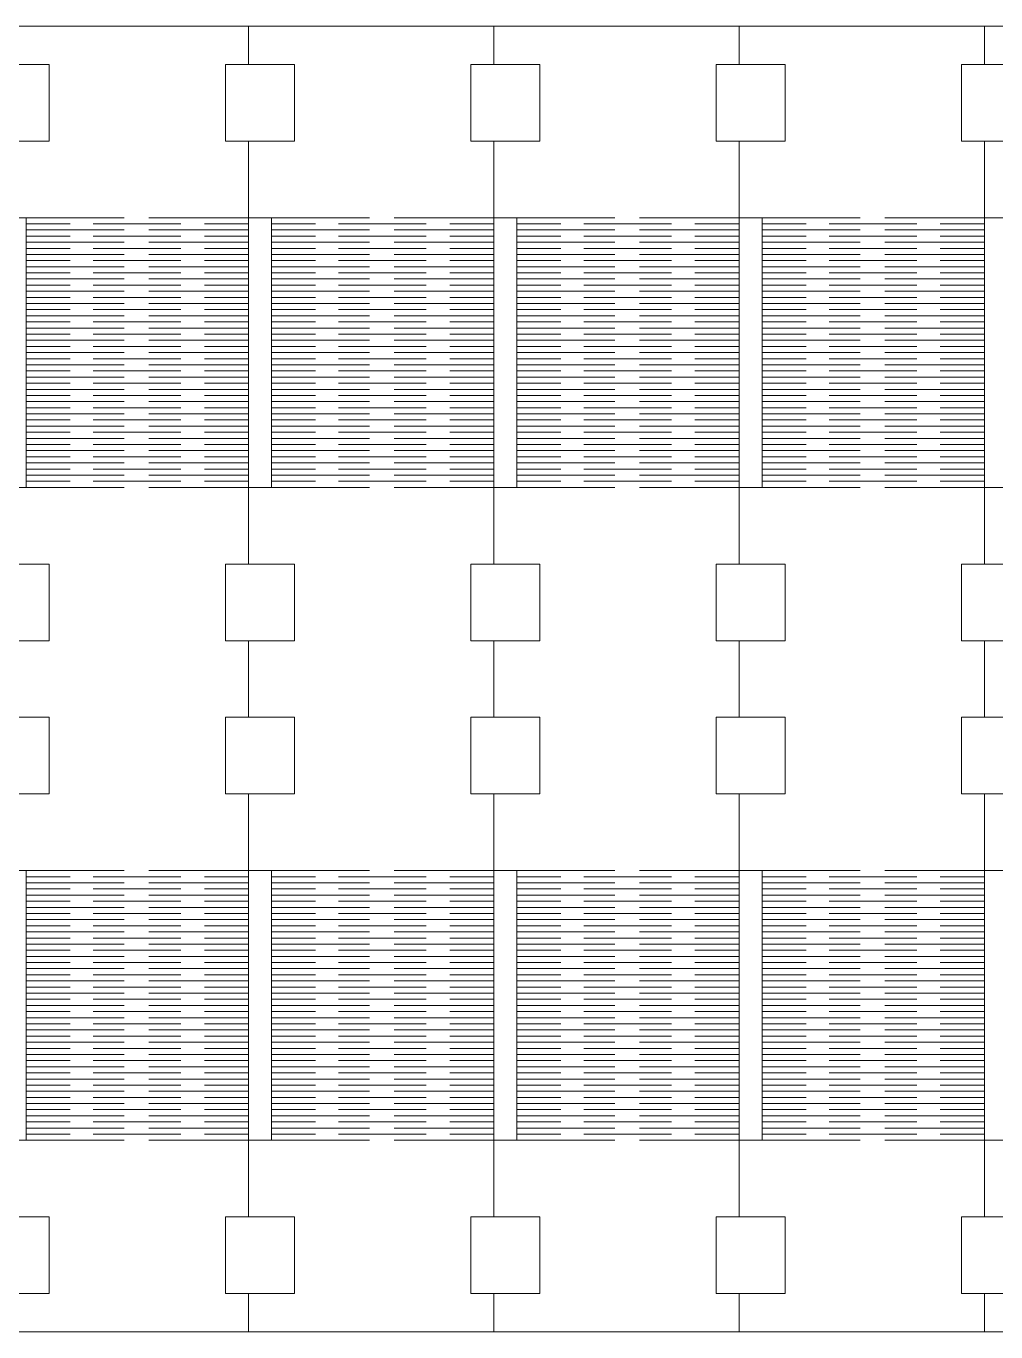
# Model space of a CAD drawing. Header units: millimetres. Extents: x 0 to 448, y 0 to 170.
# Drawn here: x 99 to 225.5, y 0 to 170.4 of the extents above; entities that cross this region are included whole.
import ezdxf

# ---------------------------------------------------------------- set-up
doc = ezdxf.new("R2010")
doc.units = ezdxf.units.MM
doc.layers.add('cut', color=7, linetype='Continuous', lineweight=13, true_color=0xffffff)

msp = doc.modelspace()

# ---------------------------------------------------------------- linework, layer by layer
at = {"layer": 'cut'}
for p, q in [((128, 170.4), (96, 170.4)), ((128, 165.4), (128, 170.4)), ((160, 170.4), (128, 170.4)), ((160, 165.4), (160, 170.4)), ((192, 170.4), (160, 170.4)), ((192, 165.4), (192, 170.4)), ((224, 170.4), (192, 170.4)), ((224, 165.4), (224, 170.4)), ((256, 170.4), (224, 170.4)), ((128, 170.4), (128, 165.4)), ((160, 170.4), (160, 165.4)), ((192, 170.4), (192, 165.4)), ((224, 170.4), (224, 165.4)), ((96, 165.4), (102, 165.4)), ((102, 165.4), (102, 155.4)), ((125, 155.4), (125, 165.4)), ((125, 165.4), (128, 165.4)), ((128, 165.4), (134, 165.4)), ((134, 165.4), (134, 155.4)), ((157, 155.4), (157, 165.4)), ((157, 165.4), (160, 165.4)), ((160, 165.4), (166, 165.4)), ((166, 165.4), (166, 155.4)), ((189, 155.4), (189, 165.4)), ((189, 165.4), (192, 165.4)), ((192, 165.4), (198, 165.4)), ((198, 165.4), (198, 155.4)), ((221, 155.4), (221, 165.4)), ((221, 165.4), (224, 165.4)), ((224, 165.4), (230, 165.4)), ((102, 155.4), (96, 155.4)), ((128, 155.4), (125, 155.4)), ((128, 100.2), (128, 155.4)), ((128, 155.4), (128, 145.4)), ((134, 155.4), (128, 155.4)), ((160, 155.4), (157, 155.4)), ((160, 100.2), (160, 155.4)), ((160, 155.4), (160, 145.4)), ((166, 155.4), (160, 155.4)), ((192, 155.4), (189, 155.4)), ((192, 100.2), (192, 155.4)), ((192, 155.4), (192, 145.4)), ((198, 155.4), (192, 155.4)), ((224, 155.4), (221, 155.4)), ((224, 100.2), (224, 155.4)), ((224, 155.4), (224, 145.4)), ((230, 155.4), (224, 155.4)), ((96, 145.4), (99, 145.4)), ((99, 145.4), (99, 110.2)), ((99, 145.4), (111.8, 145.4)), ((115, 145.4), (128, 145.4)), ((128, 145.4), (131, 145.4)), ((128, 110.2), (128, 145.4)), ((131, 145.4), (131, 110.2)), ((131, 145.4), (143.8, 145.4)), ((147, 145.4), (160, 145.4)), ((160, 145.4), (163, 145.4)), ((160, 110.2), (160, 145.4)), ((163, 145.4), (163, 110.2)), ((163, 145.4), (175.8, 145.4)), ((179, 145.4), (192, 145.4)), ((192, 145.4), (195, 145.4)), ((192, 110.2), (192, 145.4)), ((195, 145.4), (195, 110.2)), ((195, 145.4), (207.8, 145.4)), ((211, 145.4), (224, 145.4)), ((224, 145.4), (227, 145.4)), ((224, 110.2), (224, 145.4)), ((99, 144.6), (104.75, 144.6)), ((99, 143.8), (111.8, 143.8)), ((107.75, 144.6), (119.2, 144.6)), ((115, 143.8), (128, 143.8)), ((122.25, 144.6), (128, 144.6)), ((131, 144.6), (136.75, 144.6)), ((131, 143.8), (143.8, 143.8)), ((139.75, 144.6), (151.2, 144.6)), ((147, 143.8), (160, 143.8)), ((154.25, 144.6), (160, 144.6)), ((163, 144.6), (168.75, 144.6)), ((163, 143.8), (175.8, 143.8)), ((171.75, 144.6), (183.2, 144.6)), ((179, 143.8), (192, 143.8)), ((186.25, 144.6), (192, 144.6)), ((195, 144.6), (200.75, 144.6)), ((195, 143.8), (207.8, 143.8)), ((203.75, 144.6), (215.2, 144.6)), ((211, 143.8), (224, 143.8)), ((218.25, 144.6), (224, 144.6)), ((99, 143), (104.75, 143)), ((99, 142.2), (111.8, 142.2)), ((107.75, 143), (119.2, 143)), ((115, 142.2), (128, 142.2)), ((122.25, 143), (128, 143)), ((131, 143), (136.75, 143)), ((131, 142.2), (143.8, 142.2)), ((139.75, 143), (151.2, 143)), ((147, 142.2), (160, 142.2)), ((154.25, 143), (160, 143)), ((163, 143), (168.75, 143)), ((163, 142.2), (175.8, 142.2)), ((171.75, 143), (183.2, 143)), ((179, 142.2), (192, 142.2)), ((186.25, 143), (192, 143)), ((195, 143), (200.75, 143)), ((195, 142.2), (207.8, 142.2)), ((203.75, 143), (215.2, 143)), ((211, 142.2), (224, 142.2)), ((218.25, 143), (224, 143)), ((99, 141.4), (104.75, 141.4)), ((99, 140.6), (111.8, 140.6)), ((99, 139.8), (104.75, 139.8)), ((107.75, 141.4), (119.2, 141.4)), ((107.75, 139.8), (119.2, 139.8)), ((115, 140.6), (128, 140.6)), ((122.25, 141.4), (128, 141.4)), ((122.25, 139.8), (128, 139.8)), ((131, 141.4), (136.75, 141.4)), ((131, 140.6), (143.8, 140.6)), ((131, 139.8), (136.75, 139.8)), ((139.75, 141.4), (151.2, 141.4)), ((139.75, 139.8), (151.2, 139.8)), ((147, 140.6), (160, 140.6)), ((154.25, 141.4), (160, 141.4)), ((154.25, 139.8), (160, 139.8)), ((163, 141.4), (168.75, 141.4)), ((163, 140.6), (175.8, 140.6)), ((163, 139.8), (168.75, 139.8)), ((171.75, 141.4), (183.2, 141.4)), ((171.75, 139.8), (183.2, 139.8)), ((179, 140.6), (192, 140.6)), ((186.25, 141.4), (192, 141.4)), ((186.25, 139.8), (192, 139.8)), ((195, 141.4), (200.75, 141.4)), ((195, 140.6), (207.8, 140.6)), ((195, 139.8), (200.75, 139.8)), ((203.75, 141.4), (215.2, 141.4)), ((203.75, 139.8), (215.2, 139.8)), ((211, 140.6), (224, 140.6)), ((218.25, 141.4), (224, 141.4)), ((218.25, 139.8), (224, 139.8)), ((99, 139), (111.8, 139)), ((99, 138.2), (104.75, 138.2)), ((107.75, 138.2), (119.2, 138.2)), ((115, 139), (128, 139)), ((122.25, 138.2), (128, 138.2)), ((131, 139), (143.8, 139)), ((131, 138.2), (136.75, 138.2)), ((139.75, 138.2), (151.2, 138.2)), ((147, 139), (160, 139)), ((154.25, 138.2), (160, 138.2)), ((163, 139), (175.8, 139)), ((163, 138.2), (168.75, 138.2)), ((171.75, 138.2), (183.2, 138.2)), ((179, 139), (192, 139)), ((186.25, 138.2), (192, 138.2)), ((195, 139), (207.8, 139)), ((195, 138.2), (200.75, 138.2)), ((203.75, 138.2), (215.2, 138.2)), ((211, 139), (224, 139)), ((218.25, 138.2), (224, 138.2)), ((99, 137.4), (111.8, 137.4)), ((99, 136.6), (104.75, 136.6)), ((107.75, 136.6), (119.2, 136.6)), ((115, 137.4), (128, 137.4)), ((122.25, 136.6), (128, 136.6)), ((131, 137.4), (143.8, 137.4)), ((131, 136.6), (136.75, 136.6)), ((139.75, 136.6), (151.2, 136.6)), ((147, 137.4), (160, 137.4)), ((154.25, 136.6), (160, 136.6)), ((163, 137.4), (175.8, 137.4)), ((163, 136.6), (168.75, 136.6)), ((171.75, 136.6), (183.2, 136.6)), ((179, 137.4), (192, 137.4)), ((186.25, 136.6), (192, 136.6)), ((195, 137.4), (207.8, 137.4)), ((195, 136.6), (200.75, 136.6)), ((203.75, 136.6), (215.2, 136.6)), ((211, 137.4), (224, 137.4)), ((218.25, 136.6), (224, 136.6)), ((99, 135.8), (111.8, 135.8)), ((99, 135), (104.75, 135)), ((107.75, 135), (119.2, 135)), ((115, 135.8), (128, 135.8)), ((122.25, 135), (128, 135)), ((131, 135.8), (143.8, 135.8)), ((131, 135), (136.75, 135)), ((139.75, 135), (151.2, 135)), ((147, 135.8), (160, 135.8)), ((154.25, 135), (160, 135)), ((163, 135.8), (175.8, 135.8)), ((163, 135), (168.75, 135)), ((171.75, 135), (183.2, 135)), ((179, 135.8), (192, 135.8)), ((186.25, 135), (192, 135)), ((195, 135.8), (207.8, 135.8)), ((195, 135), (200.75, 135)), ((203.75, 135), (215.2, 135)), ((211, 135.8), (224, 135.8)), ((218.25, 135), (224, 135)), ((99, 134.2), (111.8, 134.2)), ((99, 133.4), (104.75, 133.4)), ((107.75, 133.4), (119.2, 133.4)), ((115, 134.2), (128, 134.2)), ((122.25, 133.4), (128, 133.4)), ((131, 134.2), (143.8, 134.2)), ((131, 133.4), (136.75, 133.4)), ((139.75, 133.4), (151.2, 133.4)), ((147, 134.2), (160, 134.2)), ((154.25, 133.4), (160, 133.4)), ((163, 134.2), (175.8, 134.2)), ((163, 133.4), (168.75, 133.4)), ((171.75, 133.4), (183.2, 133.4)), ((179, 134.2), (192, 134.2)), ((186.25, 133.4), (192, 133.4)), ((195, 134.2), (207.8, 134.2)), ((195, 133.4), (200.75, 133.4)), ((203.75, 133.4), (215.2, 133.4)), ((211, 134.2), (224, 134.2)), ((218.25, 133.4), (224, 133.4)), ((99, 132.6), (111.8, 132.6)), ((99, 131.8), (104.75, 131.8)), ((107.75, 131.8), (119.2, 131.8)), ((115, 132.6), (128, 132.6)), ((122.25, 131.8), (128, 131.8)), ((131, 132.6), (143.8, 132.6)), ((131, 131.8), (136.75, 131.8)), ((139.75, 131.8), (151.2, 131.8)), ((147, 132.6), (160, 132.6)), ((154.25, 131.8), (160, 131.8)), ((163, 132.6), (175.8, 132.6)), ((163, 131.8), (168.75, 131.8)), ((171.75, 131.8), (183.2, 131.8)), ((179, 132.6), (192, 132.6)), ((186.25, 131.8), (192, 131.8)), ((195, 132.6), (207.8, 132.6)), ((195, 131.8), (200.75, 131.8)), ((203.75, 131.8), (215.2, 131.8)), ((211, 132.6), (224, 132.6)), ((218.25, 131.8), (224, 131.8)), ((99, 131), (111.8, 131)), ((99, 130.2), (104.75, 130.2)), ((107.75, 130.2), (119.2, 130.2)), ((115, 131), (128, 131)), ((122.25, 130.2), (128, 130.2)), ((131, 131), (143.8, 131)), ((131, 130.2), (136.75, 130.2)), ((139.75, 130.2), (151.2, 130.2)), ((147, 131), (160, 131)), ((154.25, 130.2), (160, 130.2)), ((163, 131), (175.8, 131)), ((163, 130.2), (168.75, 130.2)), ((171.75, 130.2), (183.2, 130.2)), ((179, 131), (192, 131)), ((186.25, 130.2), (192, 130.2)), ((195, 131), (207.8, 131)), ((195, 130.2), (200.75, 130.2)), ((203.75, 130.2), (215.2, 130.2)), ((211, 131), (224, 131)), ((218.25, 130.2), (224, 130.2)), ((99, 129.4), (111.8, 129.4)), ((99, 128.6), (104.75, 128.6)), ((107.75, 128.6), (119.2, 128.6)), ((115, 129.4), (128, 129.4)), ((122.25, 128.6), (128, 128.6)), ((131, 129.4), (143.8, 129.4)), ((131, 128.6), (136.75, 128.6)), ((139.75, 128.6), (151.2, 128.6)), ((147, 129.4), (160, 129.4)), ((154.25, 128.6), (160, 128.6)), ((163, 129.4), (175.8, 129.4)), ((163, 128.6), (168.75, 128.6)), ((171.75, 128.6), (183.2, 128.6)), ((179, 129.4), (192, 129.4)), ((186.25, 128.6), (192, 128.6)), ((195, 129.4), (207.8, 129.4)), ((195, 128.6), (200.75, 128.6)), ((203.75, 128.6), (215.2, 128.6)), ((211, 129.4), (224, 129.4)), ((218.25, 128.6), (224, 128.6)), ((99, 127.8), (111.8, 127.8)), ((99, 127), (104.75, 127)), ((99, 126.2), (111.8, 126.2)), ((107.75, 127), (119.2, 127)), ((115, 127.8), (128, 127.8)), ((115, 126.2), (128, 126.2)), ((122.25, 127), (128, 127)), ((131, 127.8), (143.8, 127.8)), ((131, 127), (136.75, 127)), ((131, 126.2), (143.8, 126.2)), ((139.75, 127), (151.2, 127)), ((147, 127.8), (160, 127.8)), ((147, 126.2), (160, 126.2)), ((154.25, 127), (160, 127)), ((163, 127.8), (175.8, 127.8)), ((163, 127), (168.75, 127)), ((163, 126.2), (175.8, 126.2)), ((171.75, 127), (183.2, 127)), ((179, 127.8), (192, 127.8)), ((179, 126.2), (192, 126.2)), ((186.25, 127), (192, 127)), ((195, 127.8), (207.8, 127.8)), ((195, 127), (200.75, 127)), ((195, 126.2), (207.8, 126.2)), ((203.75, 127), (215.2, 127)), ((211, 127.8), (224, 127.8)), ((211, 126.2), (224, 126.2)), ((218.25, 127), (224, 127)), ((99, 125.4), (104.75, 125.4)), ((99, 124.6), (111.8, 124.6)), ((107.75, 125.4), (119.2, 125.4)), ((115, 124.6), (128, 124.6)), ((122.25, 125.4), (128, 125.4)), ((131, 125.4), (136.75, 125.4)), ((131, 124.6), (143.8, 124.6)), ((139.75, 125.4), (151.2, 125.4)), ((147, 124.6), (160, 124.6)), ((154.25, 125.4), (160, 125.4)), ((163, 125.4), (168.75, 125.4)), ((163, 124.6), (175.8, 124.6)), ((171.75, 125.4), (183.2, 125.4)), ((179, 124.6), (192, 124.6)), ((186.25, 125.4), (192, 125.4)), ((195, 125.4), (200.75, 125.4)), ((195, 124.6), (207.8, 124.6)), ((203.75, 125.4), (215.2, 125.4)), ((211, 124.6), (224, 124.6)), ((218.25, 125.4), (224, 125.4)), ((99, 123.8), (104.75, 123.8)), ((99, 123), (111.8, 123)), ((107.75, 123.8), (119.2, 123.8)), ((115, 123), (128, 123)), ((122.25, 123.8), (128, 123.8)), ((131, 123.8), (136.75, 123.8)), ((131, 123), (143.8, 123)), ((139.75, 123.8), (151.2, 123.8)), ((147, 123), (160, 123)), ((154.25, 123.8), (160, 123.8)), ((163, 123.8), (168.75, 123.8)), ((163, 123), (175.8, 123)), ((171.75, 123.8), (183.2, 123.8)), ((179, 123), (192, 123)), ((186.25, 123.8), (192, 123.8)), ((195, 123.8), (200.75, 123.8)), ((195, 123), (207.8, 123)), ((203.75, 123.8), (215.2, 123.8)), ((211, 123), (224, 123)), ((218.25, 123.8), (224, 123.8)), ((99, 122.2), (104.75, 122.2)), ((99, 121.4), (111.8, 121.4)), ((107.75, 122.2), (119.2, 122.2)), ((115, 121.4), (128, 121.4)), ((122.25, 122.2), (128, 122.2)), ((131, 122.2), (136.75, 122.2)), ((131, 121.4), (143.8, 121.4)), ((139.75, 122.2), (151.2, 122.2)), ((147, 121.4), (160, 121.4)), ((154.25, 122.2), (160, 122.2)), ((163, 122.2), (168.75, 122.2)), ((163, 121.4), (175.8, 121.4)), ((171.75, 122.2), (183.2, 122.2)), ((179, 121.4), (192, 121.4)), ((186.25, 122.2), (192, 122.2)), ((195, 122.2), (200.75, 122.2)), ((195, 121.4), (207.8, 121.4)), ((203.75, 122.2), (215.2, 122.2)), ((211, 121.4), (224, 121.4)), ((218.25, 122.2), (224, 122.2)), ((99, 120.6), (104.75, 120.6)), ((99, 119.8), (111.8, 119.8)), ((107.75, 120.6), (119.2, 120.6)), ((115, 119.8), (128, 119.8)), ((122.25, 120.6), (128, 120.6)), ((131, 120.6), (136.75, 120.6)), ((131, 119.8), (143.8, 119.8)), ((139.75, 120.6), (151.2, 120.6)), ((147, 119.8), (160, 119.8)), ((154.25, 120.6), (160, 120.6)), ((163, 120.6), (168.75, 120.6)), ((163, 119.8), (175.8, 119.8)), ((171.75, 120.6), (183.2, 120.6)), ((179, 119.8), (192, 119.8)), ((186.25, 120.6), (192, 120.6)), ((195, 120.6), (200.75, 120.6)), ((195, 119.8), (207.8, 119.8)), ((203.75, 120.6), (215.2, 120.6)), ((211, 119.8), (224, 119.8)), ((218.25, 120.6), (224, 120.6)), ((99, 119), (104.75, 119)), ((99, 118.2), (111.8, 118.2)), ((107.75, 119), (119.2, 119)), ((115, 118.2), (128, 118.2)), ((122.25, 119), (128, 119)), ((131, 119), (136.75, 119)), ((131, 118.2), (143.8, 118.2)), ((139.75, 119), (151.2, 119)), ((147, 118.2), (160, 118.2)), ((154.25, 119), (160, 119)), ((163, 119), (168.75, 119)), ((163, 118.2), (175.8, 118.2)), ((171.75, 119), (183.2, 119)), ((179, 118.2), (192, 118.2)), ((186.25, 119), (192, 119)), ((195, 119), (200.75, 119)), ((195, 118.2), (207.8, 118.2)), ((203.75, 119), (215.2, 119)), ((211, 118.2), (224, 118.2)), ((218.25, 119), (224, 119)), ((99, 117.4), (104.75, 117.4)), ((99, 116.6), (111.8, 116.6)), ((107.75, 117.4), (119.2, 117.4)), ((115, 116.6), (128, 116.6)), ((122.25, 117.4), (128, 117.4)), ((131, 117.4), (136.75, 117.4)), ((131, 116.6), (143.8, 116.6)), ((139.75, 117.4), (151.2, 117.4)), ((147, 116.6), (160, 116.6)), ((154.25, 117.4), (160, 117.4)), ((163, 117.4), (168.75, 117.4)), ((163, 116.6), (175.8, 116.6)), ((171.75, 117.4), (183.2, 117.4)), ((179, 116.6), (192, 116.6)), ((186.25, 117.4), (192, 117.4)), ((195, 117.4), (200.75, 117.4)), ((195, 116.6), (207.8, 116.6)), ((203.75, 117.4), (215.2, 117.4)), ((211, 116.6), (224, 116.6)), ((218.25, 117.4), (224, 117.4)), ((99, 115.8), (104.75, 115.8)), ((99, 115), (111.8, 115)), ((99, 114.2), (104.75, 114.2)), ((107.75, 115.8), (119.2, 115.8)), ((107.75, 114.2), (119.2, 114.2)), ((115, 115), (128, 115)), ((122.25, 115.8), (128, 115.8)), ((122.25, 114.2), (128, 114.2)), ((131, 115.8), (136.75, 115.8)), ((131, 115), (143.8, 115)), ((131, 114.2), (136.75, 114.2)), ((139.75, 115.8), (151.2, 115.8)), ((139.75, 114.2), (151.2, 114.2)), ((147, 115), (160, 115)), ((154.25, 115.8), (160, 115.8)), ((154.25, 114.2), (160, 114.2)), ((163, 115.8), (168.75, 115.8)), ((163, 115), (175.8, 115)), ((163, 114.2), (168.75, 114.2)), ((171.75, 115.8), (183.2, 115.8)), ((171.75, 114.2), (183.2, 114.2)), ((179, 115), (192, 115)), ((186.25, 115.8), (192, 115.8)), ((186.25, 114.2), (192, 114.2)), ((195, 115.8), (200.75, 115.8)), ((195, 115), (207.8, 115)), ((195, 114.2), (200.75, 114.2)), ((203.75, 115.8), (215.2, 115.8)), ((203.75, 114.2), (215.2, 114.2)), ((211, 115), (224, 115)), ((218.25, 115.8), (224, 115.8)), ((218.25, 114.2), (224, 114.2)), ((99, 113.4), (111.8, 113.4)), ((99, 112.6), (104.75, 112.6)), ((107.75, 112.6), (119.2, 112.6)), ((115, 113.4), (128, 113.4)), ((122.25, 112.6), (128, 112.6)), ((131, 113.4), (143.8, 113.4)), ((131, 112.6), (136.75, 112.6)), ((139.75, 112.6), (151.2, 112.6)), ((147, 113.4), (160, 113.4)), ((154.25, 112.6), (160, 112.6)), ((163, 113.4), (175.8, 113.4)), ((163, 112.6), (168.75, 112.6)), ((171.75, 112.6), (183.2, 112.6)), ((179, 113.4), (192, 113.4)), ((186.25, 112.6), (192, 112.6)), ((195, 113.4), (207.8, 113.4)), ((195, 112.6), (200.75, 112.6)), ((203.75, 112.6), (215.2, 112.6)), ((211, 113.4), (224, 113.4)), ((218.25, 112.6), (224, 112.6)), ((99, 111.8), (111.8, 111.8)), ((99, 111), (104.75, 111)), ((107.75, 111), (119.2, 111)), ((115, 111.8), (128, 111.8)), ((122.25, 111), (128, 111)), ((131, 111.8), (143.8, 111.8)), ((131, 111), (136.75, 111)), ((139.75, 111), (151.2, 111)), ((147, 111.8), (160, 111.8)), ((154.25, 111), (160, 111)), ((163, 111.8), (175.8, 111.8)), ((163, 111), (168.75, 111)), ((171.75, 111), (183.2, 111)), ((179, 111.8), (192, 111.8)), ((186.25, 111), (192, 111)), ((195, 111.8), (207.8, 111.8)), ((195, 111), (200.75, 111)), ((203.75, 111), (215.2, 111)), ((211, 111.8), (224, 111.8)), ((218.25, 111), (224, 111)), ((99, 110.2), (96, 110.2)), ((99, 110.2), (111.8, 110.2)), ((115, 110.2), (128, 110.2)), ((131, 110.2), (128, 110.2)), ((128, 110.2), (128, 100.2)), ((131, 110.2), (143.8, 110.2)), ((147, 110.2), (160, 110.2)), ((163, 110.2), (160, 110.2)), ((160, 110.2), (160, 100.2)), ((163, 110.2), (175.8, 110.2)), ((179, 110.2), (192, 110.2)), ((195, 110.2), (192, 110.2)), ((192, 110.2), (192, 100.2)), ((195, 110.2), (207.8, 110.2)), ((211, 110.2), (224, 110.2)), ((227, 110.2), (224, 110.2)), ((224, 110.2), (224, 100.2)), ((96, 100.2), (102, 100.2)), ((102, 100.2), (102, 90.2)), ((125, 90.2), (125, 100.2)), ((125, 100.2), (128, 100.2)), ((128, 100.2), (134, 100.2)), ((134, 100.2), (134, 90.2)), ((157, 90.2), (157, 100.2)), ((157, 100.2), (160, 100.2)), ((160, 100.2), (166, 100.2)), ((166, 100.2), (166, 90.2)), ((189, 90.2), (189, 100.2)), ((189, 100.2), (192, 100.2)), ((192, 100.2), (198, 100.2)), ((198, 100.2), (198, 90.2)), ((221, 90.2), (221, 100.2)), ((221, 100.2), (224, 100.2)), ((224, 100.2), (230, 100.2)), ((96, 90.2), (102, 90.2)), ((128, 90.2), (125, 90.2)), ((128, 80.2), (128, 90.2)), ((128, 90.2), (128, 80.2)), ((128, 90.2), (134, 90.2)), ((160, 90.2), (157, 90.2)), ((160, 80.2), (160, 90.2)), ((160, 90.2), (160, 80.2)), ((160, 90.2), (166, 90.2)), ((192, 90.2), (189, 90.2)), ((192, 80.2), (192, 90.2)), ((192, 90.2), (192, 80.2)), ((192, 90.2), (198, 90.2)), ((224, 90.2), (221, 90.2)), ((224, 80.2), (224, 90.2)), ((224, 90.2), (224, 80.2)), ((224, 90.2), (230, 90.2)), ((96, 80.2), (102, 80.2)), ((102, 80.2), (102, 70.2)), ((125, 70.2), (125, 80.2)), ((125, 80.2), (128, 80.2)), ((128, 80.2), (134, 80.2)), ((134, 80.2), (134, 70.2)), ((157, 70.2), (157, 80.2)), ((157, 80.2), (160, 80.2)), ((160, 80.2), (166, 80.2)), ((166, 80.2), (166, 70.2)), ((189, 70.2), (189, 80.2)), ((189, 80.2), (192, 80.2)), ((192, 80.2), (198, 80.2)), ((198, 80.2), (198, 70.2)), ((221, 70.2), (221, 80.2)), ((221, 80.2), (224, 80.2)), ((224, 80.2), (230, 80.2)), ((96, 70.2), (102, 70.2)), ((128, 70.2), (125, 70.2)), ((128, 15), (128, 70.2)), ((128, 70.2), (128, 60.2)), ((128, 70.2), (134, 70.2)), ((160, 70.2), (157, 70.2)), ((160, 15), (160, 70.2)), ((160, 70.2), (160, 60.2)), ((160, 70.2), (166, 70.2)), ((192, 70.2), (189, 70.2)), ((192, 15), (192, 70.2)), ((192, 70.2), (192, 60.2)), ((192, 70.2), (198, 70.2)), ((224, 70.2), (221, 70.2)), ((224, 15), (224, 70.2)), ((224, 70.2), (224, 60.2)), ((224, 70.2), (230, 70.2)), ((96, 60.2), (99, 60.2)), ((99, 60.2), (99, 25)), ((99, 60.2), (111.8, 60.2)), ((115, 60.2), (128, 60.2)), ((128, 60.2), (131, 60.2)), ((128, 25), (128, 60.2)), ((131, 60.2), (131, 25)), ((131, 60.2), (143.8, 60.2)), ((147, 60.2), (160, 60.2)), ((160, 60.2), (163, 60.2)), ((160, 25), (160, 60.2)), ((163, 60.2), (163, 25)), ((163, 60.2), (175.8, 60.2)), ((179, 60.2), (192, 60.2)), ((192, 60.2), (195, 60.2)), ((192, 25), (192, 60.2)), ((195, 60.2), (195, 25)), ((195, 60.2), (207.8, 60.2)), ((211, 60.2), (224, 60.2)), ((224, 60.2), (227, 60.2)), ((224, 25), (224, 60.2)), ((99, 59.4), (104.75, 59.4)), ((99, 58.6), (111.8, 58.6)), ((107.75, 59.4), (119.2, 59.4)), ((115, 58.6), (128, 58.6)), ((122.25, 59.4), (128, 59.4)), ((131, 59.4), (136.75, 59.4)), ((131, 58.6), (143.8, 58.6)), ((139.75, 59.4), (151.2, 59.4)), ((147, 58.6), (160, 58.6)), ((154.25, 59.4), (160, 59.4)), ((163, 59.4), (168.75, 59.4)), ((163, 58.6), (175.8, 58.6)), ((171.75, 59.4), (183.2, 59.4)), ((179, 58.6), (192, 58.6)), ((186.25, 59.4), (192, 59.4)), ((195, 59.4), (200.75, 59.4)), ((195, 58.6), (207.8, 58.6)), ((203.75, 59.4), (215.2, 59.4)), ((211, 58.6), (224, 58.6)), ((218.25, 59.4), (224, 59.4)), ((99, 57.8), (104.75, 57.8)), ((99, 57), (111.8, 57)), ((107.75, 57.8), (119.2, 57.8)), ((115, 57), (128, 57)), ((122.25, 57.8), (128, 57.8)), ((131, 57.8), (136.75, 57.8)), ((131, 57), (143.8, 57)), ((139.75, 57.8), (151.2, 57.8)), ((147, 57), (160, 57)), ((154.25, 57.8), (160, 57.8)), ((163, 57.8), (168.75, 57.8)), ((163, 57), (175.8, 57)), ((171.75, 57.8), (183.2, 57.8)), ((179, 57), (192, 57)), ((186.25, 57.8), (192, 57.8)), ((195, 57.8), (200.75, 57.8)), ((195, 57), (207.8, 57)), ((203.75, 57.8), (215.2, 57.8)), ((211, 57), (224, 57)), ((218.25, 57.8), (224, 57.8)), ((99, 56.2), (104.75, 56.2)), ((99, 55.4), (111.8, 55.4)), ((99, 54.6), (104.75, 54.6)), ((107.75, 56.2), (119.2, 56.2)), ((107.75, 54.6), (119.2, 54.6)), ((115, 55.4), (128, 55.4)), ((122.25, 56.2), (128, 56.2)), ((122.25, 54.6), (128, 54.6)), ((131, 56.2), (136.75, 56.2)), ((131, 55.4), (143.8, 55.4)), ((131, 54.6), (136.75, 54.6)), ((139.75, 56.2), (151.2, 56.2)), ((139.75, 54.6), (151.2, 54.6)), ((147, 55.4), (160, 55.4)), ((154.25, 56.2), (160, 56.2)), ((154.25, 54.6), (160, 54.6)), ((163, 56.2), (168.75, 56.2)), ((163, 55.4), (175.8, 55.4)), ((163, 54.6), (168.75, 54.6)), ((171.75, 56.2), (183.2, 56.2)), ((171.75, 54.6), (183.2, 54.6)), ((179, 55.4), (192, 55.4)), ((186.25, 56.2), (192, 56.2)), ((186.25, 54.6), (192, 54.6)), ((195, 56.2), (200.75, 56.2)), ((195, 55.4), (207.8, 55.4)), ((195, 54.6), (200.75, 54.6)), ((203.75, 56.2), (215.2, 56.2)), ((203.75, 54.6), (215.2, 54.6)), ((211, 55.4), (224, 55.4)), ((218.25, 56.2), (224, 56.2)), ((218.25, 54.6), (224, 54.6)), ((99, 53.8), (111.8, 53.8)), ((99, 53), (104.75, 53)), ((107.75, 53), (119.2, 53)), ((115, 53.8), (128, 53.8)), ((122.25, 53), (128, 53)), ((131, 53.8), (143.8, 53.8)), ((131, 53), (136.75, 53)), ((139.75, 53), (151.2, 53)), ((147, 53.8), (160, 53.8)), ((154.25, 53), (160, 53)), ((163, 53.8), (175.8, 53.8)), ((163, 53), (168.75, 53)), ((171.75, 53), (183.2, 53)), ((179, 53.8), (192, 53.8)), ((186.25, 53), (192, 53)), ((195, 53.8), (207.8, 53.8)), ((195, 53), (200.75, 53)), ((203.75, 53), (215.2, 53)), ((211, 53.8), (224, 53.8)), ((218.25, 53), (224, 53)), ((99, 52.2), (111.8, 52.2)), ((99, 51.4), (104.75, 51.4)), ((107.75, 51.4), (119.2, 51.4)), ((115, 52.2), (128, 52.2)), ((122.25, 51.4), (128, 51.4)), ((131, 52.2), (143.8, 52.2)), ((131, 51.4), (136.75, 51.4)), ((139.75, 51.4), (151.2, 51.4)), ((147, 52.2), (160, 52.2)), ((154.25, 51.4), (160, 51.4)), ((163, 52.2), (175.8, 52.2)), ((163, 51.4), (168.75, 51.4)), ((171.75, 51.4), (183.2, 51.4)), ((179, 52.2), (192, 52.2)), ((186.25, 51.4), (192, 51.4)), ((195, 52.2), (207.8, 52.2)), ((195, 51.4), (200.75, 51.4)), ((203.75, 51.4), (215.2, 51.4)), ((211, 52.2), (224, 52.2)), ((218.25, 51.4), (224, 51.4)), ((99, 50.6), (111.8, 50.6)), ((99, 49.8), (104.75, 49.8)), ((107.75, 49.8), (119.2, 49.8)), ((115, 50.6), (128, 50.6)), ((122.25, 49.8), (128, 49.8)), ((131, 50.6), (143.8, 50.6)), ((131, 49.8), (136.75, 49.8)), ((139.75, 49.8), (151.2, 49.8)), ((147, 50.6), (160, 50.6)), ((154.25, 49.8), (160, 49.8)), ((163, 50.6), (175.8, 50.6)), ((163, 49.8), (168.75, 49.8)), ((171.75, 49.8), (183.2, 49.8)), ((179, 50.6), (192, 50.6)), ((186.25, 49.8), (192, 49.8)), ((195, 50.6), (207.8, 50.6)), ((195, 49.8), (200.75, 49.8)), ((203.75, 49.8), (215.2, 49.8)), ((211, 50.6), (224, 50.6)), ((218.25, 49.8), (224, 49.8)), ((99, 49), (111.8, 49)), ((99, 48.2), (104.75, 48.2)), ((107.75, 48.2), (119.2, 48.2)), ((115, 49), (128, 49)), ((122.25, 48.2), (128, 48.2)), ((131, 49), (143.8, 49)), ((131, 48.2), (136.75, 48.2)), ((139.75, 48.2), (151.2, 48.2)), ((147, 49), (160, 49)), ((154.25, 48.2), (160, 48.2)), ((163, 49), (175.8, 49)), ((163, 48.2), (168.75, 48.2)), ((171.75, 48.2), (183.2, 48.2)), ((179, 49), (192, 49)), ((186.25, 48.2), (192, 48.2)), ((195, 49), (207.8, 49)), ((195, 48.2), (200.75, 48.2)), ((203.75, 48.2), (215.2, 48.2)), ((211, 49), (224, 49)), ((218.25, 48.2), (224, 48.2)), ((99, 47.4), (111.8, 47.4)), ((99, 46.6), (104.75, 46.6)), ((107.75, 46.6), (119.2, 46.6)), ((115, 47.4), (128, 47.4)), ((122.25, 46.6), (128, 46.6)), ((131, 47.4), (143.8, 47.4)), ((131, 46.6), (136.75, 46.6)), ((139.75, 46.6), (151.2, 46.6)), ((147, 47.4), (160, 47.4)), ((154.25, 46.6), (160, 46.6)), ((163, 47.4), (175.8, 47.4)), ((163, 46.6), (168.75, 46.6)), ((171.75, 46.6), (183.2, 46.6)), ((179, 47.4), (192, 47.4)), ((186.25, 46.6), (192, 46.6)), ((195, 47.4), (207.8, 47.4)), ((195, 46.6), (200.75, 46.6)), ((203.75, 46.6), (215.2, 46.6)), ((211, 47.4), (224, 47.4)), ((218.25, 46.6), (224, 46.6)), ((99, 45.8), (111.8, 45.8)), ((99, 45), (104.75, 45)), ((107.75, 45), (119.2, 45)), ((115, 45.8), (128, 45.8)), ((122.25, 45), (128, 45)), ((131, 45.8), (143.8, 45.8)), ((131, 45), (136.75, 45)), ((139.75, 45), (151.2, 45)), ((147, 45.8), (160, 45.8)), ((154.25, 45), (160, 45)), ((163, 45.8), (175.8, 45.8)), ((163, 45), (168.75, 45)), ((171.75, 45), (183.2, 45)), ((179, 45.8), (192, 45.8)), ((186.25, 45), (192, 45)), ((195, 45.8), (207.8, 45.8)), ((195, 45), (200.75, 45)), ((203.75, 45), (215.2, 45)), ((211, 45.8), (224, 45.8)), ((218.25, 45), (224, 45)), ((99, 44.2), (111.8, 44.2)), ((99, 43.4), (104.75, 43.4)), ((99, 42.6), (111.8, 42.6)), ((107.75, 43.4), (119.2, 43.4)), ((115, 44.2), (128, 44.2)), ((122.25, 43.4), (128, 43.4)), ((131, 44.2), (143.8, 44.2)), ((131, 43.4), (136.75, 43.4)), ((131, 42.6), (143.8, 42.6)), ((139.75, 43.4), (151.2, 43.4)), ((147, 44.2), (160, 44.2)), ((154.25, 43.4), (160, 43.4)), ((163, 44.2), (175.8, 44.2)), ((163, 43.4), (168.75, 43.4)), ((163, 42.6), (175.8, 42.6)), ((171.75, 43.4), (183.2, 43.4)), ((179, 44.2), (192, 44.2)), ((186.25, 43.4), (192, 43.4)), ((195, 44.2), (207.8, 44.2)), ((195, 43.4), (200.75, 43.4)), ((195, 42.6), (207.8, 42.6)), ((203.75, 43.4), (215.2, 43.4)), ((211, 44.2), (224, 44.2)), ((218.25, 43.4), (224, 43.4)), ((99, 41.8), (104.75, 41.8)), ((99, 41), (111.8, 41)), ((107.75, 41.8), (119.2, 41.8)), ((115, 42.6), (128, 42.6)), ((115, 41), (128, 41)), ((122.25, 41.8), (128, 41.8)), ((131, 41.8), (136.75, 41.8)), ((131, 41), (143.8, 41)), ((139.75, 41.8), (151.2, 41.8)), ((147, 42.6), (160, 42.6)), ((147, 41), (160, 41)), ((154.25, 41.8), (160, 41.8)), ((163, 41.8), (168.75, 41.8)), ((163, 41), (175.8, 41)), ((171.75, 41.8), (183.2, 41.8)), ((179, 42.6), (192, 42.6)), ((179, 41), (192, 41)), ((186.25, 41.8), (192, 41.8)), ((195, 41.8), (200.75, 41.8)), ((195, 41), (207.8, 41)), ((203.75, 41.8), (215.2, 41.8)), ((211, 42.6), (224, 42.6)), ((211, 41), (224, 41)), ((218.25, 41.8), (224, 41.8)), ((99, 40.2), (104.75, 40.2)), ((99, 39.4), (111.8, 39.4)), ((107.75, 40.2), (119.2, 40.2)), ((115, 39.4), (128, 39.4)), ((122.25, 40.2), (128, 40.2)), ((131, 40.2), (136.75, 40.2)), ((131, 39.4), (143.8, 39.4)), ((139.75, 40.2), (151.2, 40.2)), ((147, 39.4), (160, 39.4)), ((154.25, 40.2), (160, 40.2)), ((163, 40.2), (168.75, 40.2)), ((163, 39.4), (175.8, 39.4)), ((171.75, 40.2), (183.2, 40.2)), ((179, 39.4), (192, 39.4)), ((186.25, 40.2), (192, 40.2)), ((195, 40.2), (200.75, 40.2)), ((195, 39.4), (207.8, 39.4)), ((203.75, 40.2), (215.2, 40.2)), ((211, 39.4), (224, 39.4)), ((218.25, 40.2), (224, 40.2)), ((99, 38.6), (104.75, 38.6)), ((99, 37.8), (111.8, 37.8)), ((107.75, 38.6), (119.2, 38.6)), ((115, 37.8), (128, 37.8)), ((122.25, 38.6), (128, 38.6)), ((131, 38.6), (136.75, 38.6)), ((131, 37.8), (143.8, 37.8)), ((139.75, 38.6), (151.2, 38.6)), ((147, 37.8), (160, 37.8)), ((154.25, 38.6), (160, 38.6)), ((163, 38.6), (168.75, 38.6)), ((163, 37.8), (175.8, 37.8)), ((171.75, 38.6), (183.2, 38.6)), ((179, 37.8), (192, 37.8)), ((186.25, 38.6), (192, 38.6)), ((195, 38.6), (200.75, 38.6)), ((195, 37.8), (207.8, 37.8)), ((203.75, 38.6), (215.2, 38.6)), ((211, 37.8), (224, 37.8)), ((218.25, 38.6), (224, 38.6)), ((99, 37), (104.75, 37)), ((99, 36.2), (111.8, 36.2)), ((107.75, 37), (119.2, 37)), ((115, 36.2), (128, 36.2)), ((122.25, 37), (128, 37)), ((131, 37), (136.75, 37)), ((131, 36.2), (143.8, 36.2)), ((139.75, 37), (151.2, 37)), ((147, 36.2), (160, 36.2)), ((154.25, 37), (160, 37)), ((163, 37), (168.75, 37)), ((163, 36.2), (175.8, 36.2)), ((171.75, 37), (183.2, 37)), ((179, 36.2), (192, 36.2)), ((186.25, 37), (192, 37)), ((195, 37), (200.75, 37)), ((195, 36.2), (207.8, 36.2)), ((203.75, 37), (215.2, 37)), ((211, 36.2), (224, 36.2)), ((218.25, 37), (224, 37)), ((99, 35.4), (104.75, 35.4)), ((99, 34.6), (111.8, 34.6)), ((107.75, 35.4), (119.2, 35.4)), ((115, 34.6), (128, 34.6)), ((122.25, 35.4), (128, 35.4)), ((131, 35.4), (136.75, 35.4)), ((131, 34.6), (143.8, 34.6)), ((139.75, 35.4), (151.2, 35.4)), ((147, 34.6), (160, 34.6)), ((154.25, 35.4), (160, 35.4)), ((163, 35.4), (168.75, 35.4)), ((163, 34.6), (175.8, 34.6)), ((171.75, 35.4), (183.2, 35.4)), ((179, 34.6), (192, 34.6)), ((186.25, 35.4), (192, 35.4)), ((195, 35.4), (200.75, 35.4)), ((195, 34.6), (207.8, 34.6)), ((203.75, 35.4), (215.2, 35.4)), ((211, 34.6), (224, 34.6)), ((218.25, 35.4), (224, 35.4)), ((99, 33.8), (104.75, 33.8)), ((99, 33), (111.8, 33)), ((107.75, 33.8), (119.2, 33.8)), ((115, 33), (128, 33)), ((122.25, 33.8), (128, 33.8)), ((131, 33.8), (136.75, 33.8)), ((131, 33), (143.8, 33)), ((139.75, 33.8), (151.2, 33.8)), ((147, 33), (160, 33)), ((154.25, 33.8), (160, 33.8)), ((163, 33.8), (168.75, 33.8)), ((163, 33), (175.8, 33)), ((171.75, 33.8), (183.2, 33.8)), ((179, 33), (192, 33)), ((186.25, 33.8), (192, 33.8)), ((195, 33.8), (200.75, 33.8)), ((195, 33), (207.8, 33)), ((203.75, 33.8), (215.2, 33.8)), ((211, 33), (224, 33)), ((218.25, 33.8), (224, 33.8)), ((99, 32.2), (104.75, 32.2)), ((99, 31.4), (111.8, 31.4)), ((107.75, 32.2), (119.2, 32.2)), ((115, 31.4), (128, 31.4)), ((122.25, 32.2), (128, 32.2)), ((131, 32.2), (136.75, 32.2)), ((131, 31.4), (143.8, 31.4)), ((139.75, 32.2), (151.2, 32.2)), ((147, 31.4), (160, 31.4)), ((154.25, 32.2), (160, 32.2)), ((163, 32.2), (168.75, 32.2)), ((163, 31.4), (175.8, 31.4)), ((171.75, 32.2), (183.2, 32.2)), ((179, 31.4), (192, 31.4)), ((186.25, 32.2), (192, 32.2)), ((195, 32.2), (200.75, 32.2)), ((195, 31.4), (207.8, 31.4)), ((203.75, 32.2), (215.2, 32.2)), ((211, 31.4), (224, 31.4)), ((218.25, 32.2), (224, 32.2)), ((99, 30.6), (104.75, 30.6)), ((99, 29.8), (111.8, 29.8)), ((99, 29), (104.75, 29)), ((107.75, 30.6), (119.2, 30.6)), ((107.75, 29), (119.2, 29)), ((115, 29.8), (128, 29.8)), ((122.25, 30.6), (128, 30.6)), ((122.25, 29), (128, 29)), ((131, 30.6), (136.75, 30.6)), ((131, 29.8), (143.8, 29.8)), ((131, 29), (136.75, 29)), ((139.75, 30.6), (151.2, 30.6)), ((139.75, 29), (151.2, 29)), ((147, 29.8), (160, 29.8)), ((154.25, 30.6), (160, 30.6)), ((154.25, 29), (160, 29)), ((163, 30.6), (168.75, 30.6)), ((163, 29.8), (175.8, 29.8)), ((163, 29), (168.75, 29)), ((171.75, 30.6), (183.2, 30.6)), ((171.75, 29), (183.2, 29)), ((179, 29.8), (192, 29.8)), ((186.25, 30.6), (192, 30.6)), ((186.25, 29), (192, 29)), ((195, 30.6), (200.75, 30.6)), ((195, 29.8), (207.8, 29.8)), ((195, 29), (200.75, 29)), ((203.75, 30.6), (215.2, 30.6)), ((203.75, 29), (215.2, 29)), ((211, 29.8), (224, 29.8)), ((218.25, 30.6), (224, 30.6)), ((218.25, 29), (224, 29)), ((99, 28.2), (111.8, 28.2)), ((99, 27.4), (104.75, 27.4)), ((107.75, 27.4), (119.2, 27.4)), ((115, 28.2), (128, 28.2)), ((122.25, 27.4), (128, 27.4)), ((131, 28.2), (143.8, 28.2)), ((131, 27.4), (136.75, 27.4)), ((139.75, 27.4), (151.2, 27.4)), ((147, 28.2), (160, 28.2)), ((154.25, 27.4), (160, 27.4)), ((163, 28.2), (175.8, 28.2)), ((163, 27.4), (168.75, 27.4)), ((171.75, 27.4), (183.2, 27.4)), ((179, 28.2), (192, 28.2)), ((186.25, 27.4), (192, 27.4)), ((195, 28.2), (207.8, 28.2)), ((195, 27.4), (200.75, 27.4)), ((203.75, 27.4), (215.2, 27.4)), ((211, 28.2), (224, 28.2)), ((218.25, 27.4), (224, 27.4)), ((99, 26.6), (111.8, 26.6)), ((99, 25.8), (104.75, 25.8)), ((107.75, 25.8), (119.2, 25.8)), ((115, 26.6), (128, 26.6)), ((122.25, 25.8), (128, 25.8)), ((131, 26.6), (143.8, 26.6)), ((131, 25.8), (136.75, 25.8)), ((139.75, 25.8), (151.2, 25.8)), ((147, 26.6), (160, 26.6)), ((154.25, 25.8), (160, 25.8)), ((163, 26.6), (175.8, 26.6)), ((163, 25.8), (168.75, 25.8)), ((171.75, 25.8), (183.2, 25.8)), ((179, 26.6), (192, 26.6)), ((186.25, 25.8), (192, 25.8)), ((195, 26.6), (207.8, 26.6)), ((195, 25.8), (200.75, 25.8)), ((203.75, 25.8), (215.2, 25.8)), ((211, 26.6), (224, 26.6)), ((218.25, 25.8), (224, 25.8)), ((96, 25), (99, 25)), ((99, 25), (111.8, 25)), ((115, 25), (128, 25)), ((128, 25), (131, 25)), ((131, 25), (128, 25)), ((128, 25), (128, 15)), ((131, 25), (143.8, 25)), ((147, 25), (160, 25)), ((160, 25), (163, 25)), ((163, 25), (160, 25)), ((160, 25), (160, 15)), ((163, 25), (175.8, 25)), ((179, 25), (192, 25)), ((192, 25), (195, 25)), ((195, 25), (192, 25)), ((192, 25), (192, 15)), ((195, 25), (207.8, 25)), ((211, 25), (224, 25)), ((224, 25), (227, 25)), ((227, 25), (224, 25)), ((224, 25), (224, 15)), ((96, 15), (102, 15)), ((102, 15), (102, 5)), ((125, 5), (125, 15)), ((125, 15), (128, 15)), ((128, 15), (134, 15)), ((134, 15), (134, 5)), ((157, 5), (157, 15)), ((157, 15), (160, 15)), ((160, 15), (166, 15)), ((166, 15), (166, 5)), ((189, 5), (189, 15)), ((189, 15), (192, 15)), ((192, 15), (198, 15)), ((198, 15), (198, 5)), ((221, 5), (221, 15)), ((221, 15), (224, 15)), ((224, 15), (230, 15)), ((96, 5), (102, 5)), ((128, 5), (125, 5)), ((128, 0), (128, 5)), ((128, 5), (128, 0)), ((128, 5), (134, 5)), ((160, 5), (157, 5)), ((160, 0), (160, 5)), ((160, 5), (160, 0)), ((160, 5), (166, 5)), ((192, 5), (189, 5)), ((192, 0), (192, 5)), ((192, 5), (192, 0)), ((192, 5), (198, 5)), ((224, 5), (221, 5)), ((224, 0), (224, 5)), ((224, 5), (224, 0)), ((224, 5), (230, 5)), ((96, 0), (128, 0)), ((128, 0), (160, 0)), ((160, 0), (192, 0)), ((192, 0), (224, 0)), ((224, 0), (256, 0))]:
    msp.add_line(p, q, dxfattribs=at)

doc.saveas('drawing.dxf')
